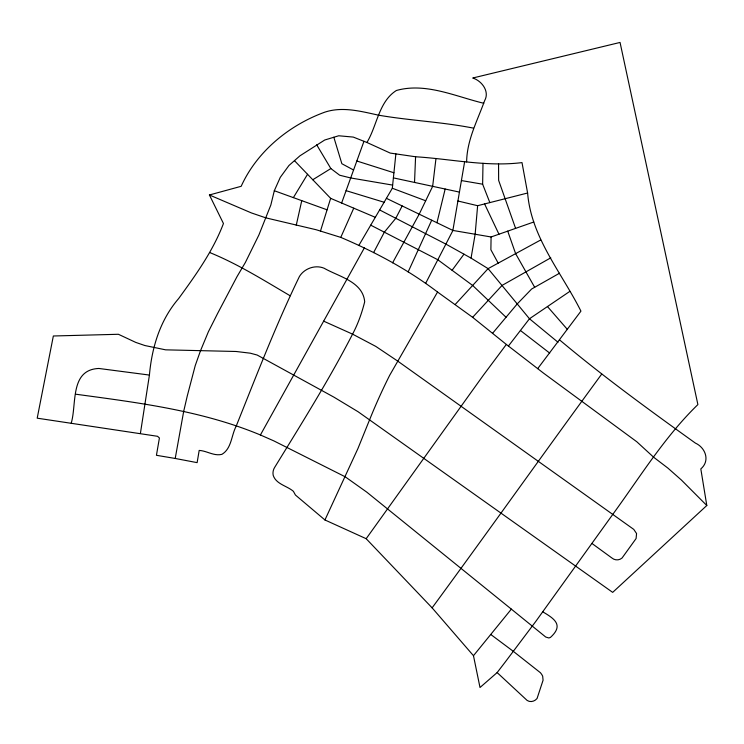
<?xml version="1.0" encoding="UTF-8"?>
<svg xmlns="http://www.w3.org/2000/svg" width="744" height="744" viewBox="0 0 744 744"><rect width="100%" height="100%" fill="white"/><g stroke="black" fill="none" stroke-linecap="round" stroke-linejoin="round"><path stroke-width="1.12" d="M533.783 222L491.087 236.973L490.882 249.742L498.182 263.144M489.859 202.601L482.633 184.196L482.996 163.289M414.529 182.429L415.58 156.77L390.219 153.078L366.922 142.476L353.279 137.082L338.715 135.771L324.719 140.012L299.962 155.803L288.951 165.494L280.293 177.332L274.313 190.724L270.844 205L258.931 234.899L245.408 262.399L237.029 276.61L217.704 313.28L208.376 331.778L200.443 350.88L195.235 365.602L187.274 395.948L183.712 411.227L175.212 458.462L156.435 455.3L159.421 437.983L157.533 436.291L37.2 418.175L53.345 335.99L118.408 334.279L135.799 342.417L144.875 345.532L165.633 349.838L236.099 351.484L250.263 353.186L257.145 355.028L333.917 397.147L358.069 411.73L612.675 592.373L706.8 505.511L700.82 468.915C710.269 460.992 705.684 447.749 695.389 443.099C649.242 410 603.207 376.557 559.711 340.008M415.58 156.77C450.994 158.928 486.446 167.047 522 162.601L527.608 193.012L477.629 205.707L475.146 234.248L471.054 258.122L488.092 268.631L529.468 318.757L558.019 342.259M358.887 245.362L392.321 188.251L395.873 153.896M435.956 158.667L432.655 186.335L419.207 214.17L392.599 262.827M466.627 161.885C466.962 139.946 477.378 120.742 484.623 100.672C489.952 91.41 481.61 80.687 472.738 78.018L620.05 42.445L697.891 404.578C664.504 436.988 640.138 476.848 612.889 514.234L535.773 621.445L505.278 661.983L497.141 672.576L480.01 687.503L473.472 655.697L432.115 607.848L366.169 538.702L324.942 519.972L295.442 495.039L293.396 491.319C286.952 485.776 276.08 484.223 273.206 475.351A10.686 10.686 0 0 1 274.648 467.427C301.571 423.578 328.978 379.924 352.563 334.14C357.994 323.966 361.891 312.964 364.69 301.785C362.886 281.539 338.706 276.647 324.17 268.259C315.354 264.511 304.408 268.389 299.441 276.452C275.782 325.23 256.317 375.943 236.155 426.228C231.272 435.389 231.691 448.558 221.889 454.352C213.919 456.305 206.962 450.845 199.187 450.418L197.123 462.638L175.212 458.462M71.219 423.15C76.93 404.271 69.629 369.629 98.868 368.466L149.423 375.06C151.897 347.225 160.146 320.013 178.644 298.567C195.802 274.945 213.017 251.035 223.451 223.516L209.417 194.975L241.177 186.298C256.903 151.451 289.36 124.955 324.979 112.102C342.779 106.29 361.175 111.433 378.78 115.218C410.177 120.612 442.122 121.932 473.398 128.126M140.393 433.501L149.423 375.06M464.647 161.671L452.836 230.64L425.615 283.427M296.242 225.274L301.757 200.657M436.951 222.744L445.163 189.023M320.469 231.077L330.643 198.35L294.457 160.648M341.617 203.019L363.965 141.304M209.417 194.975L251.435 212.942L265.841 217.862L316.107 229.719L340.771 237.383L353.753 208.171M366.922 142.476C377.106 125.69 378.705 101.668 396.366 90.498C425.633 82.249 455.551 96.506 483.758 103.267M408.168 271.876L431.706 220.205M324.942 519.972L357.92 448.576L369.554 419.886A581.715 581.715 0 0 1 389.689 375.283L437.546 292.029C407.945 269.542 374.92 251.881 340.771 237.383M402.169 205.948L395.808 218.28L384.341 232.184L373.59 252.625M75.73 394.208C138.235 402.681 201.763 410.502 260.409 434.98L364.411 247.798M293.368 197.625L307.551 174.291M366.169 538.702L483.479 375.06L506.339 344.435L472.626 317.316L437.546 292.029M432.115 607.848C489.106 530.258 544.794 451.701 601.719 374.065M537.689 368.643L580.943 311.141C561.618 272.611 531.235 237.624 527.608 193.012M452.092 270.286L463.977 254.178M508.412 346.034L529.468 318.757L569.783 291.416M473.472 655.697L511.351 609.131L545.733 637.031L548.84 637.971L550.439 637.422C563.747 625.369 555.015 618.952 542.664 611.782M492.584 333.293L517.257 303.896L531.653 288.998L559.497 273.234M455.337 304.315L488.092 268.631L540.674 239.996M472.626 317.316L502.07 285.408L550.774 257.824M312.778 179.741L330.857 168.562L339.692 175.231L350.694 177.956L392.646 185.098M461.41 180.569L482.633 184.196M491.087 236.973L452.873 230.435L386.415 198.332M393.39 177.881L459.439 192.101M457.913 201.001L477.629 205.707M346.09 190.659L384.118 202.256M356.832 161.002L393.92 172.766M274.313 190.724L327.081 209.817M392.321 188.251L425.68 200.768M330.643 198.35L375.302 217.322M260.409 434.98L273.876 440.904L345.169 476.774L366.764 492.128L511.351 609.131M323.659 321.148L352.563 334.14L375.785 346.397L397.603 361.026L633.758 529.384L636.566 533.541L636.092 538.544L622.049 558.019C619.138 560.567 614.721 560.474 611.828 557.935L591.964 543.464M379.626 209.938L445.889 244.106L471.054 258.122M370.717 225.153L437.825 259.758L472.654 285.454L506.041 317.26M209.882 252.607C238.117 264.111 263.897 280.376 290.179 295.777M353.567 170.013L341.859 163.727L333.833 137.249M490.742 634.465L512.997 651.093L540.451 672.743L541.688 674.38L542.674 676.156L543.074 680.211L537.066 698.495C534.722 701.406 530.342 702.652 527.124 700.42L497.141 672.576M506.339 344.435L543.576 373.181L636.799 441.759L653.623 457.207L667.907 468.106L681.383 480.019L706.8 505.511M520.419 330.485L549.695 353.093M547.463 306.547L567.514 329.564M316.693 144.81L330.857 168.562M534.666 287.286L515.62 253.648L507.724 231.142M484.586 203.94L498.964 234.221M515.601 228.38L498.638 180.364L498.554 163.95"/></g></svg>
